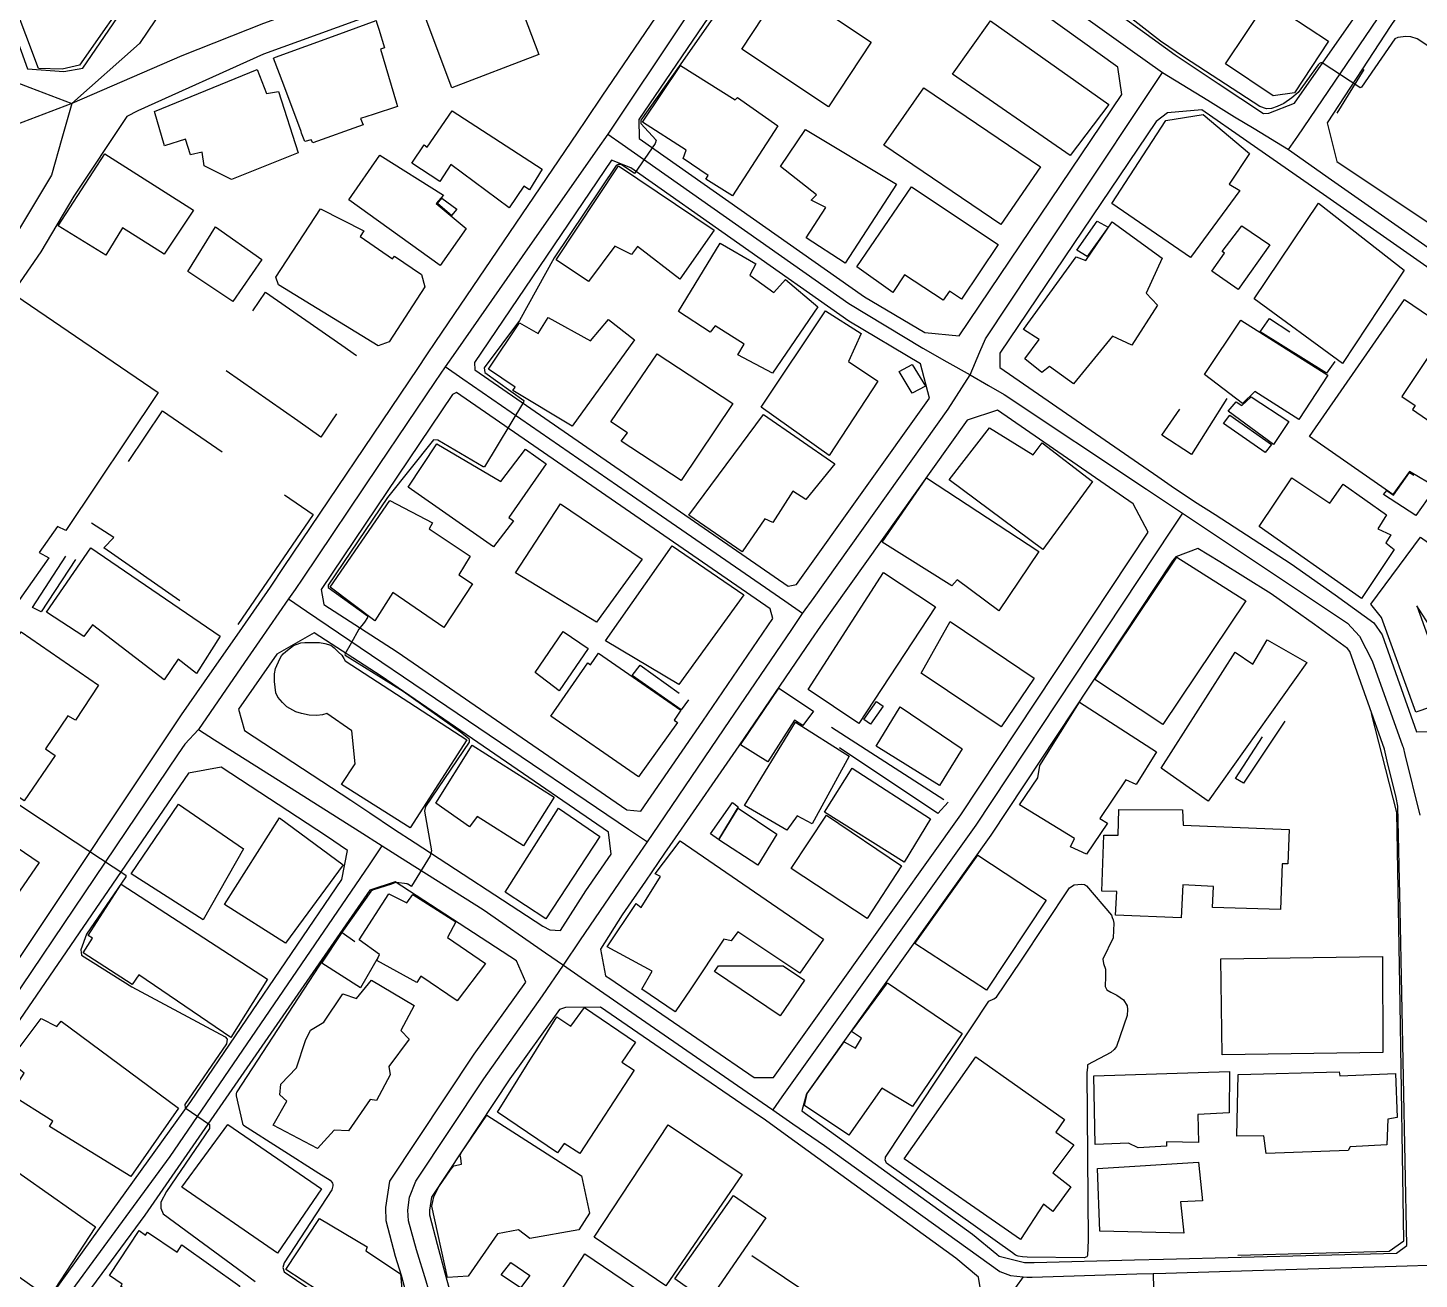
# Model space of a CAD drawing. Header units: millimetres. Extents: x 198785 to 203305, y 542885 to 545889.
# Drawn here: x 202611.8 to 202803.6, y 544914.6 to 545087.1 of the extents above; entities that cross this region are included whole.
import ezdxf

# ---------------------------------------------------------------- set-up
doc = ezdxf.new("R2010")
doc.units = ezdxf.units.MM
doc.linetypes.add('FENCE_25K', pattern=[54.3, 28.7, -9.2, -16.4])
doc.linetypes.add('HIDDEN_BULD_25K', pattern=[28.8, 18.4, -10.4])
for name, color, linetype in [('A0013117', 253, 'Continuous'), ('A0023217', 253, 'Continuous'), ('B0014111', 253, 'Continuous'), ('B0014112', 253, 'Continuous'), ('B0014113', 253, 'Continuous'), ('B0014114', 253, 'Continuous'), ('B0014116', 253, 'Continuous'), ('B0024120', 253, 'Continuous'), ('F0017111', 253, 'Continuous'), ('F0017114', 253, 'Continuous'), ('F0047224', 253, 'Continuous')]:
    doc.layers.add(name, color=color, linetype=linetype)

msp = doc.modelspace()

# ---------------------------------------------------------------- linework, layer by layer
at = {"layer": 'A0013117'}
for points in [[(202589.8, 545140.79), (202593.79, 545130.93), (202595.63, 545126.4), (202597.51, 545121.16), (202611.78, 545081.48), (202616.78, 545081.12), (202619.41, 545081.58), (202624.76, 545089.41), (202630.3, 545095.68), (202638.1, 545107.78), (202684.66, 545173.43), (202689.16, 545176.99), (202691.02, 545182.91)], [(202836.85, 545038.95), (202842.4, 545039.82), (202852.05, 545054.38), (202851.62, 545056.88), (202902.48, 545129.27), (202902.58, 545129.59), (202902.57, 545130.29), (202900.56, 545142.27), (202899.51, 545147.9), (202897.87, 545149.97), (202897.3, 545150.18), (202894.35, 545150.2), (202821.42, 545146.54), (202821.36, 545146.42), (202822.23, 545141.54), (202825.75, 545126.63), (202825.22, 545124.82), (202817.93, 545114.11), (202799.75, 545087.44), (202790.98, 545074.05), (202792.29, 545068.72), (202835.87, 545039.61), (202836.85, 545038.95)], [(202782.17, 545075.3), (202782.92, 545075.36), (202786.44, 545076.74), (202814.33, 545116.58), (202820, 545124.88), (202816.83, 545138.31), (202815.81, 545141.44), (202813.9, 545144.08), (202812.37, 545144.64), (202798.64, 545139.89), (202794.44, 545137.67), (202731.67, 545115.17), (202731.89, 545110.8), (202765.48, 545086.67), (202770, 545083.42), (202775.92, 545079.47), (202782.17, 545075.3)], [(202740.21, 545044.64), (202762.66, 545077.96), (202762.12, 545081.7), (202724.93, 545108.41), (202718.2, 545107.08), (202696.07, 545074.48), (202696.12, 545071.88), (202727.19, 545050.05), (202735.5, 545045.1), (202740.21, 545044.64)], [(202704.76, 545105.43), (202644.33, 545083.49), (202626.98, 545075.67), (202625.45, 545074.91), (202618.14, 545063.92), (202613.6, 545056.23), (202584.38, 545013.86), (202561.45, 544980.78), (202537.49, 544947.23), (202537.3, 544946.94), (202537.1, 544944.48), (202577.03, 544915.78), (202577.36, 544915.57), (202582.51, 544916.57)], [(202582.51, 544916.57), (202592.24, 544931.27), (202631.17, 544989.66), (202632.99, 544992.39), (202636.17, 544996.96), (202641.39, 545004.44), (202645.28, 545010.02), (202647.17, 545012.83), (202665.58, 545040.17), (202666.85, 545042.06), (202668.07, 545043.87), (202687.59, 545072.67), (202688.82, 545074.49), (202691.01, 545077.71), (202706.67, 545100.78)], [(202803.29, 544990.06), (202808.21, 544990.13), (202815.69, 545001.76), (202821.49, 545010.18), (202827.79, 545019.33), (202833.99, 545028.94), (202833.32, 545033.28), (202807.94, 545051.94), (202790.9, 545063.83), (202779.88, 545071.52), (202773.69, 545075.84), (202768.97, 545075.43), (202767.38, 545074.23), (202745.84, 545042.26), (202745.82, 545040.3), (202767.61, 545025.25), (202769.45, 545023.98), (202772.68, 545021.83), (202775.52, 545020), (202786.02, 545013.24), (202792.06, 545008.94), (202797.39, 545005.1), (202798.56, 545003.44), (202803.29, 544990.06)], [(202717.8, 545010.35), (202736.13, 545036.08), (202734.9, 545040.79), (202725.02, 545046.7), (202694.94, 545067.81), (202692.28, 545068.9), (202673.38, 545041), (202673.43, 545039.99), (202716.67, 545010.15), (202717.8, 545010.35)], [(202696.32, 544979.11), (202704.9, 544991.51), (202714.54, 545005.66), (202714.15, 545007.03), (202670.94, 545036.84), (202670.38, 545036.55), (202652.28, 545009.67), (202652.61, 545007.59), (202662.75, 545001.08), (202694.4, 544979.31), (202696.32, 544979.11)], [(202711.98, 544942.38), (202714.64, 544942.39), (202740.44, 544978.61), (202766.29, 545017.6), (202764.23, 545021.5), (202745.52, 545034.43), (202741.31, 545033.01), (202722.65, 545006.81), (202721.11, 545004.64), (202719.77, 545002.68), (202709.84, 544988.11), (202701.08, 544975.44), (202699.6, 544973.31), (202696.97, 544969.47), (202693.77, 544964.81), (202690.77, 544960.1), (202691.48, 544956.41), (202692.05, 544956.04), (202705.65, 544946.69), (202711.98, 544942.38)], [(202750.55, 544916.88), (202764.42, 544917.23), (202768.42, 544917.33), (202800.51, 544918.15), (202801.96, 544919.24), (202801.02, 544965.56), (202800.7, 544979.78), (202800.49, 544981), (202799.25, 544986), (202798.85, 544987.64), (202794.07, 545001.13), (202793.78, 545001.54), (202789.21, 545004.83), (202783.25, 545009.08), (202776.16, 545013.51), (202773.13, 545015.34), (202770.1, 545014.19), (202769.64, 545013.61), (202744.57, 544975.78), (202719.16, 544940.12), (202718.54, 544937.79), (202742.05, 544920.77), (202745.43, 544918), (202745.73, 544917.76), (202749.23, 544916.89), (202750.55, 544916.88)], [(202685.28, 544962.65), (202688.76, 544968.12), (202692.23, 544973.17), (202691.87, 544976.2), (202660.53, 544997.75), (202651.28, 545003.68), (202646.13, 545000.74), (202640.85, 544993.18), (202641.68, 544990.22), (202656.33, 544980.65), (202658.98, 544978.86), (202662.23, 544976.66), (202665.2, 544974.73), (202682.81, 544963.27), (202683.8, 544962.73), (202685.28, 544962.65)], [(202602.43, 544899.47), (202606.37, 544900.33), (202618.51, 544917.16), (202634.31, 544939.07), (202655.11, 544969.71), (202655.91, 544973.69), (202653.01, 544975.66), (202638.46, 544985.16), (202633.95, 544984.34), (202617.68, 544960.59), (202600.8, 544935.95), (202586.35, 544914.22), (202586.41, 544912.7), (202586.91, 544909.77), (202602.43, 544899.47)], [(202640.89, 544872.74), (202663.93, 544907.96), (202663.88, 544913.02), (202663.35, 544915.07), (202662.49, 544917.7), (202661.22, 544922.64), (202661.18, 544924.45), (202661.72, 544928.07), (202673.35, 544945.61), (202680.46, 544955.55), (202679.17, 544958.48), (202662.45, 544969.36), (202658.95, 544968.23), (202627.94, 544923.42), (202610.66, 544899.95), (202611.09, 544896.95), (202611.3, 544892.52), (202613.16, 544891.03), (202629.14, 544880.43), (202640.89, 544872.74)], [(202713.09, 544871.42), (202717.32, 544872.92), (202743.6, 544910.6), (202742.87, 544914.87), (202739.76, 544917.48), (202716.25, 544934.51), (202713.52, 544936.49), (202710.24, 544938.72), (202703.39, 544943.39), (202690.75, 544952.08), (202685.94, 544952.04), (202685.12, 544951.76), (202678.29, 544942.21), (202667.46, 544925.87), (202667.19, 544924.07), (202667.2, 544923.46), (202668.26, 544919.38), (202669.33, 544915.43), (202671.61, 544907.06), (202672.78, 544904.69), (202676.32, 544897.82), (202688.45, 544888.48), (202713.09, 544871.42)]]:
    msp.add_lwpolyline(points, dxfattribs=at)
at = {"layer": 'A0023217'}
for points in [[(202691.67, 545175.24), (202689.56, 545173.33), (202688.39, 545172.27), (202685.43, 545168.47), (202642.39, 545107.78), (202635, 545096.51), (202627.22, 545084.96), (202617.86, 545076.69)], [(202579.71, 545158.53), (202586.51, 545139.46), (202590.04, 545129.59), (202590.53, 545128.2), (202592.69, 545124.04), (202594.57, 545120.39), (202596.42, 545116.83), (202609.72, 545079.82), (202612.07, 545078.92), (202617.86, 545076.69)], [(202785.63, 545070.35), (202786.93, 545072.21), (202817.45, 545117.21), (202820.8, 545121.89), (202822.3, 545124.18), (202823.03, 545127.02), (202821.96, 545131.03), (202819.36, 545139.75), (202816.89, 545145.59), (202813.94, 545148.95)], [(202717.08, 545113.79), (202707.91, 545110.82), (202704.76, 545109.69), (202644.33, 545087.75), (202633.05, 545083.27), (202617.86, 545076.69)], [(202717.08, 545113.79), (202715.93, 545110.74), (202714.85, 545107.94), (202714.07, 545106.57), (202711.21, 545101.59), (202694.01, 545075.8), (202691.79, 545072.47)], [(202717.08, 545113.79), (202726.98, 545110.47), (202745.97, 545096.9), (202763.79, 545084.16), (202768.24, 545080.98)], [(202741.72, 545039.26), (202743.07, 545042.43), (202743.84, 545044.24), (202756.74, 545063.66), (202767.06, 545079.2), (202768.24, 545080.98)], [(202768.24, 545080.98), (202774.5, 545077.16), (202778.21, 545074.88), (202780.92, 545073.23), (202785.63, 545070.35)], [(202617.86, 545076.69), (202606.24, 545072.3), (202552.95, 545053.64), (202529.12, 545043.89), (202521.56, 545040.83)], [(202617.86, 545076.69), (202616.51, 545071.87), (202615.08, 545066.83), (202608.74, 545056.23), (202559.77, 544985.38), (202532.56, 544947.1), (202530.78, 544944.59)], [(202691.79, 545072.47), (202690.37, 545070.44), (202679.99, 545055.6), (202670.76, 545042.42), (202669.34, 545040.38)], [(202691.79, 545072.47), (202693.76, 545071.08), (202725.02, 545049.14), (202735.2, 545042.95), (202738.51, 545041.08), (202741.72, 545039.26)], [(202785.63, 545070.35), (202791.57, 545066.19), (202834.62, 545036.03), (202834.92, 545035.85), (202839.12, 545033.21)], [(202669.34, 545040.38), (202667.98, 545038.36), (202660.17, 545026.77), (202649.72, 545011.25), (202648.66, 545009.67), (202647.76, 545008.37)], [(202718.64, 545006.36), (202716.2, 545008.05), (202694.43, 545023.07), (202671.81, 545038.67), (202669.34, 545040.38)], [(202718.64, 545006.36), (202720.22, 545008.58), (202738.72, 545034.54), (202741.72, 545039.26)], [(202741.72, 545039.26), (202744.28, 545037.81), (202746.43, 545036.59), (202766.04, 545023.51), (202771.01, 545020.2)], [(202771.01, 545020.2), (202769.47, 545017.87), (202742.5, 544977.19), (202715.79, 544939.71), (202714.52, 544937.92)], [(202771.01, 545020.2), (202774.45, 545017.91), (202793.77, 545005.03), (202795.4, 545003.24), (202797.19, 544999.83), (202801.36, 544988.12), (202801.42, 544987.95), (202801.67, 544986.93), (202803.74, 544978.56)], [(202647.76, 545008.37), (202643.76, 545002.59), (202641.7, 544999.59), (202638.55, 544995.04), (202635.33, 544990.38)], [(202647.76, 545008.37), (202650.23, 545006.7), (202674.01, 544990.6), (202694.62, 544976.65), (202697.23, 544974.88)], [(202697.23, 544974.88), (202698.8, 544977.2), (202707.83, 544990.47), (202717.15, 545004.17), (202718.64, 545006.36)], [(202635.33, 544990.38), (202633.47, 544988.36), (202632.55, 544987.01), (202596.52, 544933.61), (202584.43, 544915.39), (202583.93, 544914.37), (202581.42, 544909.26)], [(202635.33, 544990.38), (202637.56, 544988.97), (202647.27, 544982.83), (202657.49, 544976.36), (202660.69, 544974.34)], [(202605.29, 544893.18), (202607.09, 544895.82), (202608.34, 544899.94), (202631.43, 544931.47), (202658.9, 544971.71), (202660.69, 544974.34)], [(202660.69, 544974.34), (202663.94, 544972.28), (202674.6, 544965.54), (202683.2, 544959.59), (202685.66, 544957.88)], [(202685.66, 544957.88), (202688.03, 544961.37), (202694.73, 544971.22), (202697.23, 544974.88)], [(202668.14, 544909.83), (202667.4, 544912.11), (202666.74, 544914.28), (202665.41, 544918.63), (202664.32, 544922.64), (202664.19, 544924.07), (202664.43, 544925.87), (202665.32, 544928.07), (202674.69, 544942.21), (202682.79, 544953.66), (202685.66, 544957.88)], [(202685.66, 544957.88), (202688.12, 544956.19), (202711.01, 544940.34), (202714.52, 544937.92)], [(202714.52, 544937.92), (202717.29, 544936), (202721.64, 544932.99), (202744.35, 544916.68), (202745.85, 544915.61), (202747.32, 544915.07), (202749.03, 544914.89)], [(202766.96, 544915.37), (202768.72, 544915.42), (202776.11, 544915.64), (202802.01, 544916.42), (202804.88, 544916.51)], [(202749.03, 544914.89), (202748.01, 544913.43), (202734, 544893.34), (202716.9, 544868.81), (202715.15, 544866.31)], [(202749.03, 544914.89), (202749.55, 544914.84), (202750.3, 544914.86), (202764.72, 544915.3), (202766.96, 544915.37)], [(202766.96, 544915.37), (202767.04, 544913.31), (202768.18, 544882.79), (202768.96, 544846.95), (202769.03, 544843.75)]]:
    msp.add_lwpolyline(points, dxfattribs=at)
at = {"layer": 'B0014111'}
for points in [[(202618.95, 545082), (202616.56, 545081.45), (202613.27, 545081.53), (202608.03, 545095.49), (202618.23, 545099.16), (202626.79, 545093.24), (202618.95, 545082)], [(202682.28, 545083.45), (202670.28, 545078.84), (202666.03, 545090.13), (202678.1, 545094.55), (202682.28, 545083.45)], [(202728.08, 545085.17), (202722.22, 545076.22), (202710.24, 545084.18), (202716.12, 545093.16), (202728.08, 545085.17)], [(202658.03, 545073.77), (202651.1, 545071.28), (202650.9, 545071.68), (202650, 545071.45), (202649.56, 545072.62), (202649.48, 545072.82), (202647.09, 545079.21), (202645.68, 545082.97), (202645.98, 545083.08), (202654.34, 545086.12), (202659.85, 545088.13), (202659.91, 545087.93), (202660.21, 545086.94), (202660.98, 545084.39), (202660.87, 545084.35), (202660.42, 545084.18), (202662.64, 545076.73), (202662.77, 545076.28), (202659.43, 545075.19), (202657.7, 545074.62), (202658.03, 545073.77)], [(202760.85, 545076.56), (202755.53, 545069.51), (202739.32, 545080.74), (202744.53, 545088.1), (202760.85, 545076.56)], [(202643.44, 545081.4), (202644.71, 545078.07), (202646.36, 545078.35), (202649.08, 545069.9), (202639.91, 545066.22), (202636.11, 545068.12), (202635.83, 545070), (202634.22, 545069.61), (202633.55, 545071.79), (202630.68, 545070.85), (202629.26, 545075.59), (202643.44, 545081.4)], [(202670.32, 545075.7), (202682.74, 545067.65), (202680.97, 545064.8), (202680.19, 545065.32), (202678.17, 545062.29), (202670.13, 545068.3), (202668.61, 545065.96), (202664.76, 545068.47), (202666.45, 545070.99), (202666.87, 545070.68), (202670.32, 545075.7)], [(202634.64, 545062.01), (202630.61, 545055.93), (202624.86, 545059.55), (202622.58, 545055.79), (202616, 545059.85), (202622.43, 545069.75), (202634.64, 545062.01)], [(202706.45, 545059.23), (202701.7, 545052.47), (202695.86, 545056.96), (202695.04, 545055.86), (202692.76, 545057.02), (202689.12, 545052.16), (202684.65, 545055.13), (202693.26, 545068.1), (202706.45, 545059.23)], [(202629.77, 545036.86), (202617.04, 545017.8), (202615.9, 545018.35), (202613.39, 545014.78), (202614.71, 545014.04), (202608.38, 545005.04), (202588.27, 545018.29), (202591.91, 545023.78), (202599.05, 545018.94), (202601.15, 545021.92), (202594.04, 545026.73), (202597.71, 545032.25), (202598.46, 545031.71), (202607.04, 545044.11), (202606.37, 545044.68), (202610.18, 545050.2), (202629.77, 545036.86)], [(202808.66, 545030.4), (202804.78, 545024.5), (202802.3, 545025.94), (202800.03, 545022.78), (202788.52, 545030.77), (202801.64, 545049.66), (202807.49, 545045.66), (202801.24, 545036.27), (202803.09, 545035.04), (202802.73, 545034.5), (202808.66, 545030.4)], [(202791.07, 545039.25), (202787.06, 545033.12), (202780.99, 545036.98), (202779.28, 545035.31), (202774.06, 545039.32), (202779.08, 545046.81), (202791.07, 545039.25)], [(202780.49, 545036.25), (202785.66, 545032.86), (202783.57, 545029.69), (202777.31, 545034.26), (202778.4, 545035.58), (202779.22, 545035.04), (202780.49, 545036.25)], [(202786.08, 545025.08), (202791.35, 545021.58), (202793.15, 545024.22), (202799.16, 545019.99), (202797.93, 545018.05), (202799.74, 545017.23), (202799.03, 545016.13), (202800.22, 545015.19), (202795.68, 545008.46), (202781.57, 545018.35), (202786.08, 545025.08)], [(202673.12, 545010.48), (202669.19, 545004.43), (202662.12, 545009.26), (202659.66, 545005.36), (202653.5, 545010.01), (202661.72, 545021.94), (202667.59, 545018.87), (202667.14, 545018.05), (202672.8, 545014.28), (202671.26, 545011.68), (202673.12, 545010.48)], [(202736.95, 545007.28), (202726.37, 544991.18), (202719.39, 544995.9), (202729.77, 545012.04), (202736.95, 545007.28)], [(202689.06, 545001.52), (202685.08, 544995.7), (202681.76, 544998.21), (202685.63, 545003.87), (202689.06, 545001.52)], [(202750.57, 544997.43), (202746.02, 544990.75), (202734.99, 544998.14), (202739, 545005.27), (202750.57, 544997.43)], [(202720.12, 544992.91), (202718.69, 544990.92), (202717.52, 544991.66), (202713.83, 544985.91), (202710.06, 544988.24), (202715.35, 544996.08), (202720.12, 544992.91)], [(202740.66, 544987.69), (202737.53, 544982.66), (202728.8, 544988.07), (202732.11, 544993.51), (202740.66, 544987.69)], [(202725.05, 544986.71), (202719.95, 544977.38), (202717.91, 544978.47), (202716.46, 544976.48), (202710.61, 544979.88), (202717.64, 544991.4), (202725.05, 544986.71)], [(202736.27, 544978.05), (202732.65, 544972.09), (202721.68, 544978.99), (202725.46, 544985.05), (202736.27, 544978.05)], [(202641.55, 544973.9), (202635.97, 544964.14), (202626.06, 544970.48), (202632.6, 544980.09), (202641.55, 544973.9)], [(202715.1, 544975.93), (202712.45, 544971.67), (202707.09, 544975.17), (202709.77, 544979.51), (202715.1, 544975.93)], [(202732.28, 544971.58), (202727.52, 544964.3), (202717.06, 544971.19), (202721.94, 544978.55), (202732.28, 544971.58)], [(202701.76, 544975.01), (202721.54, 544961.46), (202718.25, 544956.79), (202709.73, 544962.47), (202708.81, 544961.22), (202707.79, 544961.47), (202703.25, 544954.62), (202701.06, 544951.42), (202696.46, 544954.57), (202697.88, 544957.05), (202691.71, 544960.41), (202695.71, 544966.37), (202696.39, 544965.81), (202699.06, 544970.1), (202698.33, 544970.49), (202701.76, 544975.01)], [(202718.88, 544955.82), (202715.56, 544950.89), (202706.51, 544956.98), (202707.06, 544957.79), (202715.94, 544957.8), (202718.88, 544955.82)], [(202798.64, 544945.84), (202776.47, 544945.52), (202776.28, 544958.75), (202798.59, 544959.06), (202798.64, 544945.84)], [(202688.58, 544952.03), (202695.62, 544947.26), (202693.7, 544944.5), (202695.4, 544943.39), (202687.92, 544931.89), (202685.76, 544933.28), (202684.86, 544932), (202676.56, 544937.61), (202684.77, 544950.74), (202686.7, 544949.46), (202688.58, 544952.03)], [(202755.61, 544927.31), (202753.12, 544923.91), (202751.87, 544924.93), (202748.69, 544920.04), (202732.66, 544931.17), (202742.53, 544945.24), (202754.76, 544936.59), (202753.56, 544934.85), (202756.02, 544933.11), (202753.15, 544929.23), (202755.61, 544927.31)], [(202710.32, 544929.03), (202699.79, 544913.64), (202689.88, 544920.35), (202700.12, 544935.85), (202710.32, 544929.03)], [(202713.55, 544923.02), (202705.58, 544911.39), (202701.01, 544914.61), (202709.11, 544926.1), (202713.55, 544923.02)]]:
    msp.add_lwpolyline(points, dxfattribs=at)
at = {"layer": 'B0014112'}
for points in [[(202778.91, 545064.7), (202772.12, 545055.48), (202761.29, 545062.91), (202768.71, 545074.37), (202773.86, 545075.17), (202780.27, 545069.81), (202777.44, 545065.58), (202778.91, 545064.7)], [(202672.26, 545059.48), (202668.66, 545054.35), (202656.06, 545063.41), (202660.33, 545069.55), (202669.13, 545064.05), (202668.13, 545062.92), (202672.26, 545059.48)], [(202745.61, 545057.26), (202740.53, 545049.72), (202738.88, 545050.82), (202738.03, 545049.58), (202732.71, 545053.06), (202731.1, 545050.65), (202726.12, 545054.16), (202733.65, 545065.2), (202745.61, 545057.26)], [(202644.09, 545055.17), (202640.09, 545049.39), (202633.86, 545053.55), (202637.67, 545059.69), (202644.09, 545055.17)], [(202768.2, 545055.38), (202766.03, 545050.56), (202767.59, 545048.87), (202764.04, 545043.35), (202761.35, 545044.62), (202756, 545038.06), (202752.69, 545040.45), (202751.61, 545039.59), (202749.3, 545041.48), (202751.25, 545044.16), (202749.11, 545045.52), (202756.36, 545055.54), (202757.67, 545055.04), (202761.33, 545060.4), (202768.2, 545055.38)], [(202783.05, 545057.21), (202778.7, 545051.05), (202775.08, 545053.56), (202776.81, 545056.05), (202776.47, 545056.29), (202779.19, 545059.85), (202783.05, 545057.21)], [(202711.38, 545053.02), (202714.65, 545050.65), (202716.29, 545052.42), (202720.72, 545048.64), (202714.49, 545039.51), (202709.72, 545042.04), (202710.57, 545043.49), (202706.6, 545046.02), (202705.9, 545045.18), (202701.54, 545048), (202707.25, 545057.46), (202712.18, 545054.58), (202711.38, 545053.02)], [(202729, 545038.43), (202722.29, 545028.17), (202712.92, 545034.83), (202721.78, 545048.1), (202726.72, 545044.98), (202724.96, 545041.13), (202729, 545038.43)], [(202723.07, 545027.01), (202719.07, 545022.07), (202717.31, 545023.24), (202714.54, 545018.9), (202713.44, 545019.42), (202710.31, 545014.86), (202702.97, 545019.92), (202713.24, 545033.81), (202723.07, 545027.01)], [(202744.4, 545031.97), (202750.45, 545028.26), (202751.67, 545029.91), (202758.62, 545024.59), (202751.74, 545015.18), (202738.83, 545024.82), (202744.4, 545031.97)], [(202751.19, 545014.9), (202745.71, 545006.73), (202739.97, 545011.01), (202739.23, 545010.2), (202729.61, 545016.22), (202735.73, 545025.08), (202751.19, 545014.9)], [(202620.48, 545015.43), (202638.32, 545003.24), (202635.09, 544998.09), (202632.55, 545000.06), (202630.63, 544997.2), (202620.71, 545004.79), (202619.52, 545003.19), (202614.41, 545006.53), (202620.48, 545015.43)], [(202621.54, 544996.5), (202618.4, 544991.65), (202617.35, 544992.26), (202614.24, 544987.69), (202615.56, 544986.77), (202611.29, 544980.53), (202600.28, 544988), (202610.88, 545003.86), (202621.54, 544996.5)], [(202655.59, 544999.86), (202672.34, 544988.95), (202664.52, 544976.83), (202655.07, 544982.8), (202656.93, 544985.63), (202656.49, 544990.17), (202653.04, 544992.57), (202652.43, 544992.38), (202651.66, 544992.32), (202650.59, 544992.33), (202649.56, 544992.58), (202648.75, 544992.83), (202647.52, 544993.49), (202646.91, 544994.09), (202646.3, 544994.85), (202646, 544995.41), (202645.82, 544996.99), (202645.82, 544998.05), (202645.97, 544998.78), (202646.56, 545000.13), (202646.79, 545000.51), (202647.03, 545000.8), (202647.37, 545001.12), (202648.02, 545001.65), (202648.44, 545001.97), (202648.94, 545002.16), (202649.45, 545002.31), (202650, 545002.35), (202650.65, 545002.38), (202652.04, 545002.38), (202652.78, 545002.24), (202653.58, 545001.99), (202654.06, 545001.62), (202654.65, 545001.04), (202655.09, 545000.61), (202655.39, 545000.16), (202655.59, 544999.86)], [(202788.16, 544999.63), (202774.56, 544980.48), (202768.09, 544985.02), (202778.26, 545001.04), (202780.73, 544999.4), (202782.69, 545002.75), (202788.16, 544999.63)], [(202690.51, 545000.9), (202701.83, 544993.05), (202700.91, 544991.65), (202701.4, 544991.32), (202696.03, 544983.85), (202683.94, 544992.21), (202689.02, 544999.55), (202689.38, 544999.29), (202690.51, 545000.9)], [(202684.4, 544981.03), (202680.14, 544974.33), (202673.79, 544978.37), (202672.71, 544976.96), (202668.07, 544980.2), (202673.07, 544988.22), (202684.4, 544981.03)], [(202613.38, 544972.02), (202606.41, 544961.94), (202590.32, 544972.72), (202597.27, 544982.97), (202613.38, 544972.02)], [(202690.7, 544975.63), (202683.24, 544964.26), (202677.62, 544967.93), (202684.98, 544979.53), (202690.7, 544975.63)], [(202785.71, 544976.57), (202785.53, 544971.83), (202784.78, 544971.86), (202784.53, 544965.57), (202775.14, 544965.83), (202775.27, 544968.74), (202771.08, 544968.97), (202770.83, 544964.4), (202761.76, 544964.79), (202761.98, 544968.04), (202759.91, 544968.08), (202760.17, 544975.79), (202762.16, 544975.79), (202762.26, 544979.33), (202771.03, 544979.3), (202771.11, 544977.2), (202785.71, 544976.57)], [(202655.27, 544971.69), (202647.33, 544960.92), (202638.92, 544966.25), (202646.5, 544978.19), (202655.27, 544971.69)], [(202752.22, 544966.84), (202744.01, 544954.42), (202734.09, 544960.86), (202742.8, 544973.04), (202752.22, 544966.84)], [(202624.7, 544969.04), (202644.85, 544955.93), (202639.81, 544947.88), (202627.14, 544956.53), (202626.2, 544955.22), (202619.46, 544959.59), (202620.75, 544961.58), (202620.11, 544961.96), (202624.7, 544969.04)], [(202661.58, 544967.72), (202664.05, 544966.48), (202664.91, 544967.64), (202670.84, 544963.84), (202669.68, 544961.71), (202674.91, 544958.1), (202671, 544952.94), (202666, 544956.37), (202665.44, 544955.49), (202659.93, 544958.51), (202660.31, 544959.35), (202657.5, 544961.36), (202661.58, 544967.72)], [(202659.2, 544955.8), (202665.08, 544952.32), (202663.23, 544948.87), (202664.39, 544947.66), (202661.57, 544943.91), (202661.79, 544942.76), (202659.91, 544939.23), (202659.03, 544939.36), (202656.04, 544935.03), (202654.06, 544935.12), (202651.77, 544932.61), (202645.65, 544935.8), (202647.53, 544939.13), (202646.58, 544939.98), (202646.7, 544941.45), (202648.85, 544943.7), (202650.12, 544947.49), (202650.78, 544948.89), (202652.64, 544950.03), (202655.24, 544953.92), (202657.13, 544953.3), (202659.2, 544955.8)], [(202740.66, 544948.44), (202733.77, 544938.39), (202729.55, 544940.93), (202724.99, 544934.44), (202718.89, 544938.54), (202719.26, 544940.2), (202724.37, 544947.29), (202725.94, 544946.44), (202726.74, 544947.83), (202725.38, 544948.71), (202730.33, 544955.44), (202740.66, 544948.44)], [(202773.14, 544937.29), (202773.21, 544933.4), (202768.8, 544933.49), (202768.79, 544932.9), (202764.91, 544932.68), (202763.58, 544933.34), (202758.99, 544933.16), (202758.79, 544942.62), (202777.49, 544943.21), (202777.45, 544937.5), (202773.14, 544937.29)], [(202792.6, 544943.15), (202792.71, 544942.6), (202800.37, 544942.92), (202800.62, 544936.87), (202799.31, 544936.65), (202799.19, 544933.11), (202794.13, 544932.82), (202793.87, 544932.31), (202782.56, 544931.92), (202782.23, 544934.35), (202778.51, 544934.29), (202778.7, 544942.82), (202792.6, 544943.15)], [(202689.25, 544923.67), (202687.77, 544921.4), (202681.04, 544920.17), (202679.45, 544921.37), (202676.59, 544920.84), (202672.53, 544914.97), (202669.68, 544914.79), (202667.51, 544924.65), (202667.8, 544925.93), (202668.47, 544927.29), (202670.08, 544929.65), (202670.53, 544930.2), (202671.6, 544930.43), (202671.52, 544931.27), (202671.42, 544931.69), (202671.55, 544931.98), (202675.1, 544937.17), (202688.15, 544928.83), (202689.25, 544923.67)], [(202652.29, 544927.04), (202646.23, 544918.15), (202633.03, 544927.27), (202639.38, 544935.91), (202652.29, 544927.04)], [(202770.72, 544925.22), (202771.18, 544920.92), (202759.63, 544921.18), (202759.28, 544929.85), (202773.24, 544930.7), (202773.78, 544925.39), (202770.72, 544925.22)], [(202627.16, 544921.27), (202628.05, 544920.62), (202628.32, 544921.05), (202632.41, 544918.29), (202633.03, 544919.31), (202641.03, 544913.63), (202639.15, 544911.04), (202639.73, 544910.58), (202634.87, 544903.72), (202630.02, 544907.01), (202630.25, 544907.44), (202629.56, 544907.91), (202629.03, 544907.56), (202627.93, 544907.91), (202627.46, 544908.82), (202627.73, 544909.37), (202626.11, 544910.39), (202626.61, 544911.31), (202625.61, 544911.95), (202626.08, 544912.74), (202624.63, 544913.57), (202624.8, 544913.9), (202623.07, 544915.09), (202627.16, 544921.27)]]:
    msp.add_lwpolyline(points, dxfattribs=at)
at = {"layer": 'B0014113'}
for points in [[(202786.48, 545078.18), (202783.52, 545077.74), (202776.93, 545082.19), (202782.74, 545090.82), (202791.13, 545085.27), (202786.48, 545078.18)], [(202701.81, 545081.92), (202709.35, 545077.18), (202709.68, 545077.53), (202715.24, 545073.61), (202708.95, 545063.97), (202705.3, 545066.26), (202705.62, 545066.77), (202702.18, 545069.1), (202702.6, 545070.28), (202696.58, 545074.13), (202701.81, 545081.92)], [(202751.44, 545067.97), (202745.95, 545060.01), (202729.83, 545070.94), (202735.36, 545078.87), (202751.44, 545067.97)], [(202731.57, 545065.56), (202724.5, 545054.66), (202719.15, 545058.16), (202721.83, 545062.36), (202719.83, 545063.35), (202720.56, 545064.12), (202715.57, 545068.03), (202719.03, 545073.13), (202731.57, 545065.56)], [(202657.65, 545058.36), (202662.08, 545055.29), (202662.38, 545055.66), (202666.11, 545053.11), (202666.54, 545051.43), (202661.65, 545043.84), (202660.13, 545043.27), (202646.39, 545051.68), (202646, 545052.75), (202652.17, 545062.18), (202658.13, 545059.15), (202657.65, 545058.36)], [(202801.6, 545053.71), (202793.08, 545040.86), (202780.91, 545049.75), (202789.78, 545062.97), (202801.6, 545053.71)], [(202683.56, 545047.19), (202689.4, 545043.99), (202691.89, 545046.92), (202695.47, 545044.1), (202686.86, 545032.21), (202678.68, 545037.1), (202679, 545037.6), (202675.33, 545040.08), (202679.62, 545046.45), (202682.17, 545044.96), (202683.56, 545047.19)], [(202709.02, 545035.33), (202701.88, 545024.73), (202693.64, 545030.12), (202694.48, 545031.3), (202692.2, 545032.78), (202698.59, 545042.19), (202709.02, 545035.33)], [(202668.21, 545029.78), (202677.03, 545024.56), (202680.42, 545029.03), (202683.29, 545026.99), (202678.13, 545019.63), (202678.76, 545019.13), (202676.03, 545015.55), (202664.24, 545023.79), (202668.21, 545029.78)], [(202696.5, 545013.87), (202690.24, 545005.17), (202679.03, 545011.97), (202685.28, 545021.47), (202696.5, 545013.87)], [(202710.55, 545008.96), (202701.57, 544996.57), (202691.45, 545002.59), (202700.65, 545015.72), (202710.55, 545008.96)], [(202812.09, 545008.07), (202804.96, 545004.84), (202803.33, 545007.41), (202804.8, 545003.32), (202810.78, 545005.42), (202811.98, 545002.48), (202813.23, 545002.75), (202813.91, 544999.51), (202810, 544998.68), (202811.01, 544995.44), (202803.18, 544992.74), (202798.45, 545005.83), (202797, 545007.67), (202803.81, 545016.89), (202813.37, 545010.15), (202812.09, 545008.07)], [(202779.75, 545008.1), (202768.31, 544991.06), (202758.94, 544997.26), (202770.25, 545014.13), (202779.75, 545008.1)], [(202767.41, 544987.31), (202764.64, 544982.78), (202763.21, 544983.43), (202759.62, 544978.11), (202760.67, 544977.46), (202757.8, 544973.17), (202755.58, 544974.18), (202756.12, 544975.34), (202748.54, 544980), (202751.07, 544983.69), (202751.33, 544985.4), (202756.8, 544994.13), (202767.41, 544987.31)], [(202613.67, 544950.5), (202615.8, 544949.43), (202616.39, 544950.15), (202632.59, 544938.14), (202626.02, 544928.74), (202614.78, 544935.62), (202615.28, 544936.35), (202609.43, 544940.05), (202611.31, 544943), (202609.24, 544944.62), (202613.67, 544950.5)], [(202604.77, 544933.28), (202621.16, 544921.79), (202614.7, 544911.96), (202598.16, 544923.61), (202598.3, 544923.98), (202596.08, 544925.41), (202600.46, 544931.63), (202603.05, 544930.35), (202604.77, 544933.28)], [(202663.46, 544910.7), (202660.89, 544907.08), (202647.4, 544915.93), (202652.03, 544922.94), (202658.62, 544919.05), (202658.43, 544918.47), (202663.19, 544915.31), (202663.49, 544912.13), (202662.97, 544911.02), (202663.46, 544910.7)], [(202702.76, 544908.47), (202695.32, 544897.99), (202692.71, 544899.63), (202689.67, 544894.94), (202685.99, 544897.2), (202688.99, 544901.49), (202687.58, 544902.48), (202684.71, 544898.04), (202680.86, 544900.53), (202684.12, 544905.56), (202681.58, 544907.21), (202688.62, 544918.07), (202702.76, 544908.47)]]:
    msp.add_lwpolyline(points, dxfattribs=at)
at = {"layer": 'B0014114', "linetype": 'HIDDEN_BULD_25K', "flags": 128}
msp.add_lwpolyline([(202653.6, 545032.74), (202652.23, 545030.7), (202649.03, 545032.94), (202637.95, 545040.71), (202637.92, 545040.73), (202644.6, 545050.7), (202655.12, 545043.37), (202658.74, 545040.84), (202658.94, 545040.7), (202655.86, 545036.11), (202653.6, 545032.74)], dxfattribs=at)
at = {"layer": 'B0014116', "linetype": 'HIDDEN_BULD_25K', "flags": 128}
for points in [[(202670.95, 545062.14), (202670.25, 545061.26), (202668.3, 545062.91), (202668.88, 545063.66), (202670.95, 545062.14)], [(202760.75, 545059.66), (202757.89, 545055.61), (202756.44, 545056.49), (202759.27, 545060.49), (202760.75, 545059.66)], [(202792.02, 545041.13), (202790.85, 545039.49), (202781.74, 545045.19), (202783.03, 545047.07), (202792.02, 545041.13)], [(202735.56, 545037.72), (202733.76, 545036.73), (202731.97, 545039.75), (202733.76, 545040.69), (202735.56, 545037.72)], [(202777.12, 545036.03), (202772.26, 545028.3), (202768.15, 545030.95), (202773.43, 545038.61), (202777.12, 545036.03)], [(202651.17, 545020.02), (202639.68, 545003.24), (202622.3, 545015.42), (202623.66, 545016.86), (202620.16, 545019.12), (202630.4, 545034.3), (202651.17, 545020.02)], [(202783.29, 545029.68), (202782.43, 545028.55), (202776.69, 545032.55), (202777.54, 545033.7), (202783.29, 545029.68)], [(202807.08, 545025.4), (202803.18, 545019.9), (202798.73, 545022.77), (202799.19, 545023.32), (202800.09, 545022.68), (202802.33, 545025.8), (202804.77, 545024.31), (202805.91, 545026.09), (202807.08, 545025.4)], [(202618.4, 545013.83), (202613.66, 545006.6), (202612.46, 545007.2), (202617.23, 545014.55), (202618.4, 545013.83)], [(202702.9, 544994.47), (202701.89, 544993.08), (202695.14, 544997.8), (202696.23, 544999.25), (202702.9, 544994.47)], [(202729.75, 544993.58), (202728.02, 544991.1), (202727.1, 544991.76), (202728.81, 544994.25), (202729.75, 544993.58)], [(202738.69, 544980.33), (202737.29, 544978.79), (202719.16, 544990.9), (202719.95, 544992.42), (202738.69, 544980.33)], [(202785.15, 544991.53), (202779.42, 544982.98), (202778.33, 544983.63), (202783.96, 544992.38), (202785.15, 544991.53)], [(202709.74, 544979.71), (202707.04, 544975.21), (202705.92, 544975.98), (202708.96, 544980.29), (202709.74, 544979.71)], [(202660.1, 544958.96), (202657.67, 544954.74), (202652.33, 544958.16), (202655.14, 544962.36), (202660.1, 544958.96)], [(202681.04, 544915.06), (202679.72, 544913.38), (202677.08, 544915.16), (202678.43, 544916.88), (202681.04, 544915.06)]]:
    msp.add_lwpolyline(points, dxfattribs=at)
at = {"layer": 'B0024120', "linetype": 'FENCE_25K', "flags": 128}
for points in [[(202831.87, 545042.6), (202814.08, 545054.31), (202813.7, 545054.56), (202792.45, 545068.84), (202791.31, 545073.66), (202796.06, 545081.37)], [(202691.96, 544888.1), (202711.65, 544917.83)], [(202711.65, 544917.83), (202734.83, 544902.29)]]:
    msp.add_lwpolyline(points, dxfattribs=at)
at = {"layer": 'F0017111'}
for points, elevation in [([(202714.11, 545099.72), (202701.87, 545082.17), (202696.35, 545074.4), (202696.35, 545073.94), (202698.43, 545071.65), (202698.32, 545071.18), (202695.46, 545067.03), (202693.64, 545068.28), (202693.23, 545068.28), (202692.92, 545068.17), (202684.38, 545055.42), (202679.59, 545046.78), (202674.71, 545040.23), (202674.81, 545039.61), (202680.22, 545035.72), (202680.16, 545035.51), (202674.76, 545026.61), (202674.6, 545026.61), (202668.36, 545030.29), (202667.74, 545030.34), (202661.4, 545022.35), (202653.23, 545010.27), (202653.23, 545009.96), (202658.64, 545006.07), (202658.64, 545005.81), (202658.25, 545005.16), (202657.47, 545004.19), (202656.38, 545002.3), (202655.51, 545000.75), (202655.55, 545000.62), (202663.57, 544995.66), (202671.45, 544990.05), (202672.6, 544989.13), (202672.68, 544988.91), (202672.66, 544988.63), (202666.65, 544979.74), (202666.51, 544979.12), (202667.48, 544973.65), (202667.3, 544972.94), (202664.73, 544968.76), (202664.7, 544968.74), (202664.2, 544969.03), (202664.13, 544969.06), (202664.11, 544969.07), (202662.62, 544969.27), (202662.57, 544969.27), (202662.52, 544969.26), (202661.97, 544969.04), (202659.33, 544968.22), (202659.15, 544968.1), (202659.09, 544968.03), (202655.28, 544962.67), (202653.79, 544960.47), (202651.94, 544957.72), (202640.63, 544940.41), (202640.57, 544940.28), (202640.55, 544940.18), (202640.54, 544940), (202640.54, 544939.85), (202641.42, 544936.06), (202641.48, 544935.92), (202641.55, 544935.81), (202651.93, 544929.18), (202653.49, 544928.21), (202653.71, 544927.95), (202653.81, 544927.81), (202653.85, 544927.65), (202653.87, 544927.46), (202653.84, 544927.25), (202653.73, 544926.89), (202647.15, 544916.81), (202646.97, 544916.19), (202647.15, 544915.57), (202662.07, 544905.52)], 60), ([(202800.69, 545085.78), (202800.29, 545085.62), (202795.71, 545078.93), (202795.53, 545078.87), (202795.45, 545078.9), (202790.28, 545082.29), (202790.1, 545082.29), (202789.92, 545082.21), (202789.74, 545082.04), (202786.95, 545078.21), (202786.09, 545077.49), (202785.01, 545076.7), (202784.09, 545076.3), (202783.3, 545075.99), (202782.58, 545075.94), (202781.7, 545076.27), (202771.3, 545083.06), (202768, 545085.29), (202761.3, 545090.47)], 60), ([(202812.62, 545079.54), (202803.36, 545085.61), (202802.5, 545085.87), (202801.81, 545085.93), (202800.69, 545085.78)], 60), ([(202748.72, 544958.42), (202755.46, 544968.52), (202756.1, 544968.97), (202757.08, 544969.05), (202757.49, 544968.99), (202757.79, 544968.82), (202761.23, 544964.79), (202761.32, 544964.43), (202761.46, 544964.13), (202761.53, 544963.68), (202761.45, 544961.66), (202760.04, 544958.72), (202760.13, 544958.11), (202760.41, 544957.31), (202760.38, 544956.31), (202760.36, 544954.93), (202760.57, 544954.46), (202761.15, 544954.16), (202761.97, 544953.75), (202762.89, 544953.09), (202763.41, 544952.28), (202763.43, 544951.76), (202763.41, 544950.95), (202761.94, 544946.68), (202761.6, 544946.26), (202761.12, 544945.84), (202757.91, 544944.14), (202757.9, 544943.78), (202757.82, 544943.08), (202758.01, 544919.97), (202757.94, 544917.86), (202757.84, 544917.64), (202757.47, 544917.5), (202749.61, 544917.62), (202748.97, 544917.64), (202748.38, 544917.74), (202747.98, 544917.89), (202747.58, 544918.19), (202730.2, 544930.57), (202730.04, 544931.02), (202730.05, 544931.2), (202730.09, 544931.42), (202744.33, 544952.89), (202745, 544953.21), (202745.36, 544953.47), (202748.72, 544958.42)], 70)]:
    msp.add_lwpolyline(points, dxfattribs=dict(at, elevation=elevation))
at = {"layer": 'F0017114', "elevation": 50}
msp.add_lwpolyline([(202599.61, 544987.31), (202618.35, 544974.88), (202625.31, 544970.27), (202625.31, 544970.06), (202619.92, 544962.15), (202619.11, 544960), (202619.22, 544959.25), (202626.17, 544954.89), (202639.01, 544948.01), (202639.28, 544947.69), (202639.22, 544947.04), (202633.46, 544938.65), (202633.51, 544938.22), (202636.85, 544935.91), (202636.85, 544935.37), (202630.92, 544926.66), (202630.17, 544925.21), (202630.17, 544924.35), (202630.49, 544923.6), (202643.15, 544914.23)], dxfattribs=at)
at = {"layer": 'F0047224'}
msp.add_lwpolyline([(202778.64, 544917.9), (202799.53, 544918.45), (202801.55, 544919.85), (202801.05, 544952.5), (202800.57, 544978.94), (202797.09, 544992.6)], dxfattribs=at)

doc.saveas('drawing.dxf')
